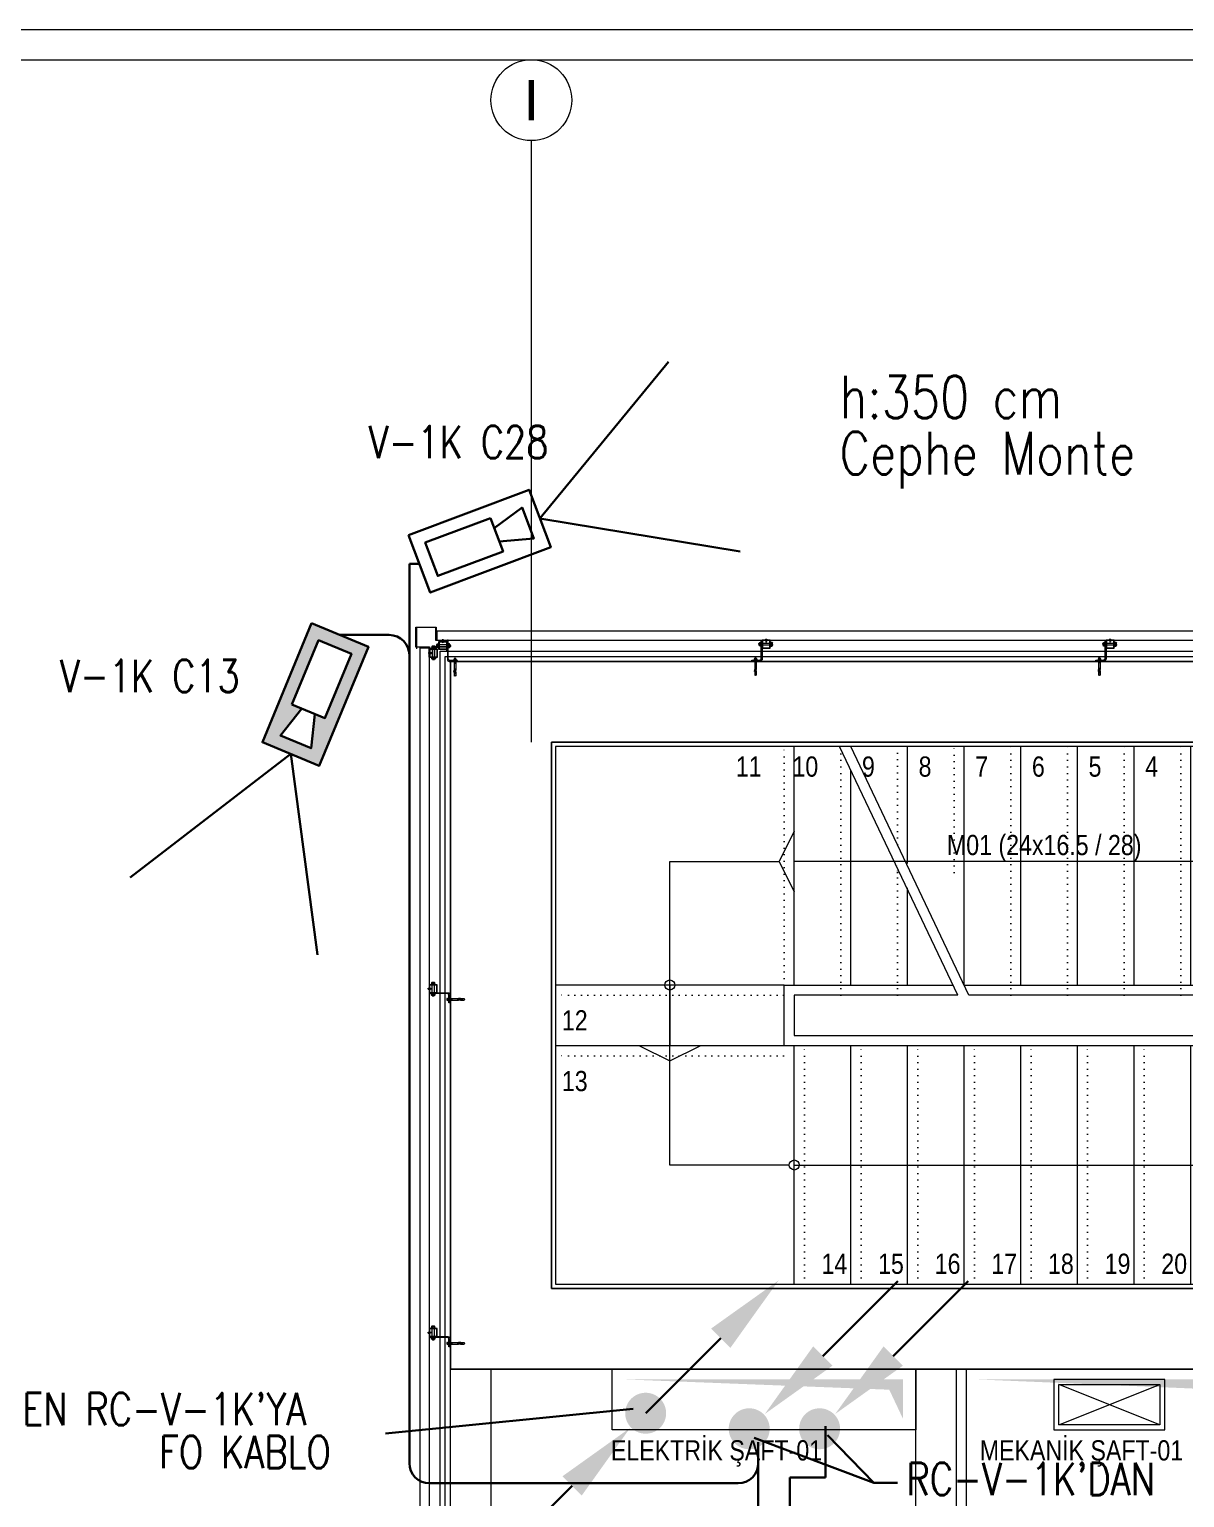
# Model space of a CAD drawing. Extents: x -1073 to 35213, y -1180 to 6950.
# Drawn here: x 2593 to 3164, y 3479 to 4205 of the extents above; entities that cross this region are included whole.
import ezdxf
from ezdxf.enums import TextEntityAlignment as Align

# ---------------------------------------------------------------- set-up
doc = ezdxf.new("R2010")
doc.units = 0
doc.header["$LTSCALE"] = 25
doc.linetypes.add('DOT2', pattern=[0.125, 0, -0.125])
doc.layers.get('0').update_dxf_attribs({"color": 9, "lineweight": 9})
for name, color, linetype, lineweight in [('00', 9, 'Continuous', 9), ('01', 9, 'Continuous', 9), ('06D', 9, 'Continuous', 9), ('09D', 9, 'Continuous', 9), ('10', 9, 'Continuous', 9), ('10A', 9, 'Continuous', 9), ('14', 9, 'Continuous', 9), ('19', 9, 'Continuous', 9), ('19D', 9, 'DOT2', 9), ('21', 9, 'Continuous', 9), ('24', 9, 'Continuous', 9), ('33', 9, 'BATTING', 9), ('40A', 9, 'Continuous', 9), ('DATA TAVAN', 160, 'Continuous', 30), ('E-AŞAĞIDAN GELİP YUKARIYA GİDEN HAT', 7, 'Continuous', 30), ('E-DAHİLİ KAMERA', 7, 'Continuous', 30), ('E-HARİCİ KAMERA', 7, 'Continuous', 30), ('E-YAZI', 7, 'Continuous', 30)]:
    doc.layers.add(name, color=color, linetype=linetype, lineweight=lineweight)
doc.styles.add('Arial', font='arial.ttf', dxfattribs={"height": 2.5})
doc.styles.add('E-YAZI', font='txttw.shx')
doc.styles.add('MuuM_TEXT-STANDART', font='ARIALN.TTF')
doc.linetypes.add('BATTING', pattern='A,0.0001,-0.1,[134,ltypeshp.shx,S=0.1,R=0,X=-0.1,Y=0],-0.2,[134,ltypeshp.shx,S=0.1,R=180,X=0.1,Y=0],-0.1', length=0.4001)

# ---------------------------------------------------------------- blocks, each defined once
blk = doc.blocks.new('0_aks')
at = {"linetype": 'Continuous'}
blk.add_circle((0, 0), 2, dxfattribs=at)
at = {"style": 'Arial'}
blk.add_attdef('AKS', text='', height=2, dxfattribs=at).set_placement((0, 0), align=Align.MIDDLE_CENTER)
blk = doc.blocks.new('p-aks_vw')
at = {"layer": '24', "ltscale": 2}
blk.add_lwpolyline([(2440, 3837.5), (2440, 3540)], dxfattribs=at)
at = {"layer": '24', "xscale": 10, "yscale": 10, "zscale": 10}
blk.add_blockref('0_aks', (2440, 3857.5), dxfattribs=at).add_auto_attribs({'AKS': 'I'})
blk = doc.blocks.new('0_arrowstairs')
blk.add_lwpolyline([(0, 0), (0, -30), (15, 0), (0, 30)], close=True)
blk = doc.blocks.new('*U118')
blk.add_lwpolyline([(0, 0), (0, 560)])
blk.add_circle((0, 0), 5)
at = {"rotation": 90}
blk.add_blockref('0_arrowstairs', (0, 560), dxfattribs=at)
blk = doc.blocks.new('*U539')
blk.add_lwpolyline([(0, 0), (0, 560)])
blk.add_circle((0, 0), 5)
at = {"rotation": 90}
blk.add_blockref('0_arrowstairs', (0, 560), dxfattribs=at)
blk = doc.blocks.new('*U540')
blk.add_lwpolyline([(0, 0), (0, 60)])
blk.add_circle((0, 0), 5)
at = {"rotation": 90}
blk.add_blockref('0_arrowstairs', (0, 60), dxfattribs=at)
blk = doc.blocks.new('merdvn')
at = {"layer": '19', "linetype": 'Continuous'}
for points in [[(-7574.13, 20450), (-7574.13, 20568)], [(-7493.38, 20445), (-7551.72, 20568)], [(-7487.79, 20445), (-7546.13, 20568)], [(-7518.13, 20510), (-7518.13, 20568)], [(-7490.13, 20450), (-7490.13, 20568)], [(-7462.13, 20450), (-7462.13, 20568)], [(-7434.13, 20450), (-7434.13, 20568)], [(-7406.13, 20450), (-7406.13, 20568)], [(-7378.13, 20450), (-7378.13, 20568)], [(-7350.13, 20450), (-7350.13, 20568)], [(-7322.13, 20450), (-7322.13, 20568)], [(-7294.13, 20450), (-7294.13, 20568)], [(-7546.13, 20450), (-7546.13, 20556.02)], [(-7518.13, 20450), (-7518.13, 20498.02)], [(-7579.13, 20450), (-7692.13, 20450)], [(-7493.38, 20445), (-7574.13, 20445), (-7574.13, 20425), (-7574.13, 20425), (-7299.13, 20425), (-7299.13, 20440), (-7294.13, 20440), (-7294.13, 20420), (-7299.13, 20420), (-7579.13, 20420), (-7579.13, 20420), (-7579.13, 20450), (-7495.72, 20450)], [(-7579.13, 20420), (-7692.13, 20420)], [(-7574.13, 20302), (-7574.13, 20420)], [(-7546.13, 20302), (-7546.13, 20420)], [(-7518.13, 20302), (-7518.13, 20420)], [(-7490.13, 20302), (-7490.13, 20420)], [(-7462.13, 20302), (-7462.13, 20420)], [(-7434.13, 20302), (-7434.13, 20420)], [(-7406.13, 20302), (-7406.13, 20420)], [(-7378.13, 20302), (-7378.13, 20420)], [(-7350.13, 20302), (-7350.13, 20420)], [(-7322.13, 20302), (-7322.13, 20420)], [(-7294.13, 20302), (-7294.13, 20420)]]:
    blk.add_lwpolyline(points, dxfattribs=at)
at = {"layer": '19'}
for points in [[(-7487.79, 20445), (-7546.13, 20568)], [(-7576.63, 20361), (-7635.63, 20361), (-7635.63, 20511), (-7581.63, 20511)], [(-7490.13, 20450), (-7294.13, 20450), (-7294.13, 20450), (-7294.13, 20445), (-7294.13, 20445), (-7487.79, 20445)]]:
    blk.add_lwpolyline(points, dxfattribs=at)
at = {"layer": '19D'}
for points in [[(-7579.13, 20450), (-7579.13, 20568)], [(-7551.13, 20445), (-7551.13, 20568)], [(-7523.13, 20519.5), (-7523.13, 20568)], [(-7495.13, 20505.67), (-7495.13, 20568)], [(-7467.13, 20445), (-7467.13, 20568)], [(-7439.13, 20445), (-7439.13, 20568)], [(-7411.13, 20445), (-7411.13, 20568)], [(-7383.13, 20445), (-7383.13, 20568)], [(-7355.13, 20445), (-7355.13, 20568)], [(-7327.13, 20445), (-7327.13, 20568)], [(-7299.13, 20445), (-7299.13, 20568)], [(-7523.13, 20505.67), (-7523.13, 20511)], [(-7523.13, 20445), (-7523.13, 20507.72)], [(-7579.39, 20445.01), (-7692.13, 20445.01)], [(-7579.39, 20415.01), (-7692.13, 20415.01)], [(-7569.13, 20302), (-7569.13, 20420)], [(-7541.13, 20302), (-7541.13, 20420)], [(-7513.13, 20302), (-7513.13, 20420)], [(-7485.13, 20302), (-7485.13, 20420)], [(-7457.13, 20302), (-7457.13, 20420)], [(-7429.13, 20302), (-7429.13, 20420)], [(-7401.13, 20302), (-7401.13, 20420)], [(-7373.13, 20302), (-7373.13, 20420)], [(-7345.13, 20302), (-7345.13, 20420)], [(-7317.13, 20302), (-7317.13, 20420)], [(-7289.13, 20302), (-7289.13, 20420)]]:
    blk.add_lwpolyline(points, dxfattribs=at)
at = {"layer": '19', "xscale": 0.5, "yscale": 0.5, "zscale": 0.5}
for name, p, rotation in [('*U539', (-7294.13, 20511), 90), ('*U540', (-7635.63, 20450), 180), ('*U118', (-7574.13, 20361), 270)]:
    blk.add_blockref(name, p, dxfattribs=dict(at, rotation=rotation))
at = {"layer": '21', "style": 'MuuM_TEXT-STANDART'}
for s, p in [('11', (-7590.31, 20563)), ('10', (-7562.31, 20563)), ('9', (-7534.31, 20563)), ('8', (-7506.31, 20563)), ('7', (-7478.31, 20563)), ('6', (-7450.31, 20563)), ('5', (-7422.31, 20563)), ('4', (-7394.31, 20563)), ('3', (-7366.31, 20563)), ('2', (-7338.31, 20563)), ('1', (-7310.31, 20563)), ('M01 (24x16.5 / 28)', (-7402.54, 20524.22)), ('12', (-7676.27, 20437.52)), ('13', (-7676.27, 20407.52)), ('14', (-7547.98, 20317.17)), ('15', (-7519.98, 20317.17)), ('16', (-7491.98, 20317.17)), ('17', (-7463.98, 20317.17)), ('18', (-7435.98, 20317.17)), ('19', (-7407.98, 20317.17)), ('20', (-7379.98, 20317.17)), ('21', (-7351.98, 20317.17)), ('22', (-7323.98, 20317.17)), ('23', (-7295.98, 20317.17)), ('24', (-7267.98, 20317.17))]:
    blk.add_text(s, height=10, dxfattribs=at).set_placement(p, align=Align.TOP_RIGHT)
blk = doc.blocks.new('cxvxv')
for p, q in [((-21988.4, 8560.98, 0), (-21988.4, 8560.32, 0)), ((-21988.4, 8560.32, 0), (-21986.64, 8560.32, 0)), ((-21986.86, 8561.07, 0), (-21988.18, 8561.07, 0)), ((-21988.02, 8561.25, 0), (-21987.03, 8561.3, 0)), ((-21988.02, 8561.25, 0), (-21988, 8561.26, 0)), ((-21988, 8561.23, 0), (-21988.02, 8561.25, 0)), ((-21988.02, 8561.13, 0), (-21987.03, 8561.19, 0)), ((-21988.02, 8561.13, 0), (-21988, 8561.14, 0)), ((-21988, 8561.11, 0), (-21988.02, 8561.13, 0)), ((-21988.02, 8560.32, 0), (-21987.02, 8560.32, 0)), ((-21988.02, 8560.28, 0), (-21988.02, 8560.32, 0)), ((-21988.02, 8560.11, 0), (-21988.02, 8555.61, 0)), ((-21988, 8561.3, 0), (-21987.94, 8561.35, 0)), ((-21988, 8561.26, 0), (-21988, 8561.3, 0)), ((-21988, 8561.14, 0), (-21988, 8561.23, 0)), ((-21988, 8561.07, 0), (-21988, 8561.11, 0)), ((-21987.96, 8560.98, 0), (-21987.96, 8560.32, 0)), ((-21987.54, 8561.35, 0), (-21987.94, 8561.35, 0)), ((-21987.7, 8561.05, 0), (-21987.7, 8561.08, 0)), ((-21987.7, 8561.07, 0), (-21987.7, 8561.07, 0)), ((-21987.54, 8561.35, 0), (-21987.1, 8561.35, 0)), ((-21987.03, 8561.3, 0), (-21987.1, 8561.35, 0)), ((-21987.08, 8560.64, 0), (-21987.08, 8560.98, 0)), ((-21987.08, 8560.64, 0), (-21987.08, 8560.32, 0)), ((-21987.06, 8560.32, 0), (-21987.06, 8560.28, 0)), ((-21987.06, 8555.61, 0), (-21987.06, 8560.11, 0)), ((-21987.05, 8561.32, 0), (-21987.03, 8561.3, 0)), ((-21987.03, 8561.3, 0), (-21987.05, 8561.28, 0)), ((-21987.03, 8561.3, 0), (-21987.05, 8561.29, 0)), ((-21987.05, 8561.28, 0), (-21987.05, 8561.2, 0)), ((-21987.05, 8561.2, 0), (-21987.03, 8561.19, 0)), ((-21987.03, 8561.19, 0), (-21987.05, 8561.17, 0)), ((-21987.05, 8561.17, 0), (-21987.05, 8561.08, 0)), ((-21987.05, 8561.08, 0), (-21987.03, 8561.07, 0)), ((-21987.02, 8560.32, 0), (-21987.02, 8560.28, 0)), ((-21987.02, 8555.61, 0), (-21987.02, 8560.11, 0)), ((-21986.64, 8560.32, 0), (-21986.64, 8560.98, 0)), ((-21988.4, 8555.4, 0), (-21986.64, 8555.4, 0)), ((-21988.4, 8554.74, 0), (-21988.4, 8555.4, 0)), ((-21986.86, 8554.65, 0), (-21988.17, 8554.65, 0)), ((-21988.02, 8555.44, 0), (-21988.02, 8555.4, 0)), ((-21988.02, 8555.4, 0), (-21987.02, 8555.4, 0)), ((-21987.96, 8554.74, 0), (-21987.96, 8555.4, 0)), ((-21987.08, 8555.08, 0), (-21987.08, 8555.4, 0)), ((-21987.08, 8555.08, 0), (-21987.08, 8554.74, 0)), ((-21987.06, 8555.4, 0), (-21987.06, 8555.44, 0)), ((-21987.02, 8555.4, 0), (-21987.02, 8555.44, 0)), ((-21986.64, 8555.4, 0), (-21986.64, 8554.74, 0))]:
    blk.add_line(p, q)
at = {"elevation": 0}
for points in [[(-21986.3, 8560.11), (-21988.7, 8560.11), (-21988.7, 8560.28), (-21986.3, 8560.28)], [(-21986.3, 8555.61), (-21988.7, 8555.61), (-21988.7, 8555.44), (-21986.3, 8555.44)]]:
    blk.add_lwpolyline(points, close=True, dxfattribs=at)
for points in [[(-21987.98, 8560.28), (-21987.98, 8560.32)], [(-21987.98, 8560.11), (-21987.98, 8555.61)], [(-21987.98, 8555.44), (-21987.98, 8555.4)]]:
    blk.add_lwpolyline(points, dxfattribs=at)
for centre, radius, start, end in [((-21988.18, 8560.75, 0), 0.315, 45.8497, 134.1503), ((-21987.52, 8559.95, 0), 1.12, 66.87008, 113.12992), ((-21987.52, 8559.95, 0), 1.12, 66.87008, 113.12992), ((-21986.86, 8560.76, 0), 0.313, 45.44896, 134.55104), ((-21988.18, 8554.97, 0), 0.315, 225.8497, 314.1503), ((-21987.52, 8555.77, 0), 1.12, 246.87008, 293.12992), ((-21987.52, 8555.77, 0), 1.12, 246.87008, 293.12992), ((-21986.86, 8554.96, 0), 0.313, 225.44896, 314.55104)]:
    blk.add_arc(centre, radius, start, end)
blk = doc.blocks.new('VIDA')
for p, q in [((-18072, 6523.9), (-18071.9, 6524)), ((-18071.9, 6523.8), (-18072, 6523.9)), ((-18071.9, 6524), (-18070.1, 6524.7)), ((-18069.6, 6522.9), (-18071.9, 6523.8)), ((-18069.7, 6524.9), (-18070.6, 6523.2)), ((-18070.6, 6523.2), (-18070.1, 6524.7)), ((-18070.1, 6524.7), (-18069.9, 6525.1)), ((-18069.9, 6525.1), (-18070.1, 6524.1)), ((-18070.1, 6524.1), (-18070, 6524.3)), ((-18070, 6524.3), (-18069.8, 6525.1)), ((-18069.9, 6525.1), (-18069.8, 6525.1)), ((-18069.8, 6525.1), (-18069.7, 6524.9)), ((-18069.7, 6524.9), (-18069.3, 6525)), ((-18069.6, 6522.8), (-18069.1, 6525)), ((-18069.6, 6522.8), (-18069.6, 6522.9)), ((-18069.4, 6522.4), (-18069.6, 6522.8)), ((-18068.9, 6525.3), (-18069.4, 6522.4)), ((-18069.3, 6522.4), (-18069.4, 6522.4)), ((-18069.3, 6522.4), (-18068.9, 6525.3)), ((-18069.3, 6525), (-18069.1, 6525)), ((-18069.1, 6522.8), (-18069.3, 6522.4)), ((-18069.1, 6525), (-18068.9, 6525.3)), ((-18068.7, 6522.8), (-18069.1, 6522.8)), ((-18068.9, 6525.3), (-18068.9, 6525.3)), ((-18068.9, 6525.3), (-18068.7, 6525)), ((-18068.7, 6522.8), (-18068.2, 6525)), ((-18068.7, 6525), (-18068.2, 6525)), ((-18068.5, 6522.4), (-18068.7, 6522.8)), ((-18068, 6525.3), (-18068.5, 6522.4)), ((-18068.4, 6522.4), (-18068.5, 6522.4)), ((-18068.4, 6522.4), (-18067.9, 6525.3)), ((-18068.2, 6522.8), (-18068.4, 6522.4)), ((-18068.2, 6522.8), (-18068.4, 6522.4)), ((-18068.2, 6525), (-18068, 6525.3)), ((-18067.7, 6525), (-18068.2, 6522.8)), ((-18067.7, 6522.8), (-18068.2, 6522.8)), ((-18067.9, 6525.3), (-18068, 6525.3)), ((-18067.9, 6525.3), (-18067.7, 6525)), ((-18067.7, 6522.8), (-18067.2, 6525)), ((-18067.7, 6525), (-18067.2, 6525)), ((-18067.5, 6522.4), (-18067.7, 6522.8)), ((-18067, 6525.3), (-18067.5, 6522.4)), ((-18067.4, 6522.4), (-18067.5, 6522.4)), ((-18067.4, 6522.4), (-18066.9, 6525.3)), ((-18067.2, 6522.8), (-18067.4, 6522.4)), ((-18067.2, 6522.8), (-18067.4, 6522.4)), ((-18067.2, 6525), (-18067, 6525.3)), ((-18066.7, 6525), (-18067.2, 6522.8)), ((-18066.7, 6522.8), (-18067.2, 6522.8)), ((-18066.9, 6525.3), (-18067, 6525.3)), ((-18066.9, 6525.3), (-18066.7, 6525)), ((-18066.3, 6525), (-18066.7, 6525)), ((-18066.7, 6522.8), (-18066.3, 6525)), ((-18066.5, 6522.4), (-18066.7, 6522.8)), ((-18066.1, 6525.3), (-18066.5, 6522.4)), ((-18066.5, 6522.4), (-18066, 6525.3)), ((-18066.3, 6522.8), (-18066.5, 6522.4)), ((-18066.3, 6522.8), (-18066.5, 6522.4)), ((-18066.5, 6522.4), (-18066.5, 6522.4)), ((-18066.3, 6525), (-18066.1, 6525.3)), ((-18065.8, 6525), (-18066.3, 6522.8)), ((-18066.3, 6522.8), (-18065.8, 6522.8)), ((-18066, 6525.3), (-18066.1, 6525.3)), ((-18066, 6525.3), (-18065.8, 6525)), ((-18065.8, 6522.8), (-18065.3, 6525)), ((-18065.8, 6525), (-18065.3, 6525)), ((-18065.6, 6522.4), (-18065.8, 6522.8)), ((-18065.1, 6525.3), (-18065.6, 6522.4)), ((-18065.5, 6522.4), (-18065.6, 6522.4)), ((-18065.5, 6522.4), (-18065, 6525.3)), ((-18065.3, 6522.8), (-18065.5, 6522.4)), ((-18065.3, 6522.8), (-18065.5, 6522.4)), ((-18065.3, 6525), (-18065.1, 6525.3)), ((-18064.8, 6525), (-18065.3, 6522.8)), ((-18064.8, 6522.8), (-18065.3, 6522.8)), ((-18065.1, 6525.3), (-18065, 6525.3)), ((-18065, 6525.3), (-18064.8, 6525)), ((-18064.8, 6525), (-18064.3, 6525)), ((-18064.8, 6522.8), (-18064.3, 6525)), ((-18064.6, 6522.4), (-18064.8, 6522.8)), ((-18064.1, 6525.3), (-18064.6, 6522.4)), ((-18064.5, 6522.4), (-18064.6, 6522.4)), ((-18064.5, 6522.4), (-18064, 6525.3)), ((-18064.3, 6522.8), (-18064.5, 6522.4)), ((-18064.3, 6522.8), (-18064.5, 6522.4)), ((-18064.3, 6525), (-18064.1, 6525.3)), ((-18063.8, 6525), (-18064.3, 6522.8)), ((-18063.8, 6522.8), (-18064.3, 6522.8)), ((-18064, 6525.3), (-18064.1, 6525.3)), ((-18064, 6525.3), (-18063.8, 6525)), ((-18063.8, 6522.8), (-18062, 6525)), ((-18062, 6525), (-18063.8, 6525)), ((-18063.6, 6522.4), (-18063.8, 6522.8)), ((-18063.6, 6522.4), (-18061.7, 6525.3)), ((-18061.8, 6525.3), (-18063.6, 6522.4)), ((-18062, 6522.8), (-18063.6, 6522.4)), ((-18062, 6522.8), (-18063.6, 6522.4)), ((-18063.6, 6522.4), (-18063.6, 6522.4)), ((-18061.5, 6525), (-18063.4, 6522.8)), ((-18063.4, 6522.8), (-18061.5, 6522.8)), ((-18061.7, 6525.3), (-18063.2, 6525.3)), ((-18062.7, 6522.4), (-18061.5, 6522.8)), ((-18062.6, 6522.4), (-18062.1, 6525.3)), ((-18062.4, 6522.8), (-18062.6, 6522.4)), ((-18062.4, 6522.8), (-18062.6, 6522.4)), ((-18062.6, 6522.4), (-18061.3, 6522.4)), ((-18062.4, 6525), (-18062.2, 6525.3)), ((-18061.5, 6525), (-18062.4, 6525)), ((-18061.5, 6522.8), (-18062.4, 6525)), ((-18061.9, 6525), (-18062.4, 6522.8)), ((-18061.9, 6522.8), (-18062.4, 6522.8)), ((-18062.2, 6525.3), (-18062.1, 6525.3)), ((-18062.2, 6525.3), (-18061.3, 6522.4)), ((-18062.1, 6525.3), (-18061.9, 6525)), ((-18062, 6525), (-18061.8, 6525.3)), ((-18061.9, 6525), (-18061.4, 6525)), ((-18061.9, 6522.8), (-18061.4, 6525)), ((-18061.7, 6522.4), (-18061.9, 6522.8)), ((-18061.2, 6525.3), (-18061.7, 6522.4)), ((-18061.7, 6525.3), (-18061.5, 6525)), ((-18061.6, 6522.4), (-18061.7, 6522.4)), ((-18061.6, 6522.4), (-18061.2, 6525.3)), ((-18061.4, 6522.8), (-18061.6, 6522.4)), ((-18061.4, 6522.8), (-18061.6, 6522.4)), ((-18061.4, 6525), (-18061.2, 6525.3)), ((-18061, 6525), (-18061.4, 6522.8)), ((-18060.9, 6522.8), (-18061.4, 6522.8)), ((-18061.2, 6525.3), (-18061, 6525)), ((-18061.2, 6525.3), (-18061.2, 6525.3)), ((-18061, 6525), (-18060.5, 6525)), ((-18060.9, 6522.8), (-18060.5, 6525)), ((-18060.7, 6522.4), (-18060.9, 6522.8)), ((-18060.7, 6522.4), (-18060.2, 6525.3)), ((-18060.3, 6525.3), (-18060.7, 6522.4)), ((-18060.5, 6522.8), (-18060.7, 6522.4)), ((-18060.5, 6522.8), (-18060.7, 6522.4)), ((-18060.7, 6522.4), (-18060.7, 6522.4)), ((-18060.5, 6525), (-18060.3, 6525.3)), ((-18060, 6525), (-18060.5, 6522.8)), ((-18060.5, 6522.8), (-18060, 6522.8)), ((-18060.3, 6525.3), (-18060.2, 6525.3)), ((-18060.2, 6525.3), (-18060, 6525)), ((-18060, 6525), (-18059.5, 6525)), ((-18060, 6522.8), (-18059.5, 6525)), ((-18059.8, 6522.4), (-18060, 6522.8)), ((-18059.3, 6525.3), (-18059.8, 6522.4)), ((-18059.7, 6522.4), (-18059.8, 6522.4)), ((-18059.7, 6522.4), (-18059.2, 6525.3)), ((-18059.5, 6522.8), (-18059.7, 6522.4)), ((-18059.5, 6522.8), (-18059.7, 6522.4)), ((-18059.5, 6525), (-18059.3, 6525.3)), ((-18059.2, 6524), (-18059.5, 6522.8)), ((-18059.5, 6522.8), (-18059.2, 6522.8)), ((-18059.3, 6525.3), (-18059.2, 6525.3)), ((-18058.1, 6526.6), (-18059.2, 6526.6)), ((-18059.2, 6521.2), (-18059.2, 6526.6)), ((-18058.1, 6521.2), (-18059.2, 6521.2))]:
    blk.add_line(p, q)
for points in [[(-18068.7, 6525), (-18069.1, 6522.8)], [(-18057.2, 6524.3), (-18057.5, 6524), (-18057.5, 6523.8), (-18057.2, 6523.5)]]:
    blk.add_lwpolyline(points)
for centre, start, end in [((-18062.4, 6523.6), 7.50951, 35.24269), ((-18062.4, 6524.2), 324.75731, 352.49049)]:
    blk.add_arc(centre, 5.21, start, end)
blk = doc.blocks.new('çelik dübel')
at = {"ltscale": 7}
for p, q in [((-87.2, -2), (-85, 2)), ((-85, -6), (-85, 2)), ((-68, 2), (-85, 2)), ((-75, -6), (-75, 2)), ((-70, -6), (-70, 2)), ((-68, 3), (-58, 2)), ((-68, -7), (-68, 3)), ((-58, -6), (-58, 2)), ((-8.5, 2), (-58, 2)), ((-53, 1.5), (-58, 1.5)), ((-53, -6), (-53, 2)), ((-25, -6), (-25, 2)), ((-25, -6), (-23.9, 2)), ((-23, -6), (-21.9, 2)), ((-21, -6), (-19.9, 2)), ((-19, -6), (-17.9, 2)), ((-17, -6), (-15.9, 2)), ((-85, -6), (-87.2, -2)), ((-68, -6), (-85, -6)), ((-68, -7), (-58, -6)), ((-53, -5.5), (-58, -5.5)), ((-8.5, -6), (-58, -6))]:
    blk.add_line(p, q, dxfattribs=at)
for p, q in [((-15, -6), (-13.9, 2)), ((-13, -6), (-11.9, 2)), ((-11, -6), (-10, 1.1)), ((-10, -9), (-10, 5)), ((-9, 5), (-10, 5)), ((-10, 3), (-10, 5)), ((-9, -9), (-9, 5)), ((-8.5, 2), (-8.5, 3)), ((-8.5, -4), (-8.5, 0)), ((-5, 4), (-7.5, 4)), ((-5, 1), (-7.5, 1)), ((-4, 2), (-4, 3)), ((-1, 2), (-4, 2)), ((-4, -4), (-4, 0)), ((-3, -6), (-1.9, 2)), ((-1, -6), (0, 1.1)), ((0, -5), (0, 1)), ((-10, -7), (-10, -9.1)), ((-9, -9), (-10, -9)), ((-8.5, -6), (-8.5, -7)), ((-5, -5), (-7.5, -5)), ((-5, -8), (-7.5, -8)), ((-4, -6), (-4, -7)), ((-1, -6), (-4, -6))]:
    blk.add_line(p, q)
for points in [[(-68, 0.6), (-67.4, 0.4), (-67, 0.1), (-66.6, -0.3), (-66.2, -0.8), (-65.9, -1.3), (-65.7, -1.9), (-65.4, -2.3), (-65.2, -2.8), (-65, -3.1), (-64.8, -3.3), (-64.6, -3.5), (-64.4, -3.6), (-64.2, -3.5), (-63.9, -3.5), (-63.7, -3.3), (-63.5, -3.1), (-63.2, -2.9), (-62.9, -2.6), (-62.7, -2.3), (-62.4, -2), (-62.1, -1.7), (-61.9, -1.4), (-61.6, -1.1), (-61.4, -0.9), (-61.2, -0.7), (-61, -0.6), (-60.8, -0.5), (-60.6, -0.5), (-60.4, -0.5), (-60.3, -0.7), (-60.1, -0.9), (-59.9, -1.1), (-59.8, -1.5), (-59.6, -1.9), (-59.4, -2.3), (-59.2, -2.7), (-58.9, -3), (-58.7, -3.3), (-58.4, -3.5), (-58, -3.5)], [(-68, -0.5), (-68, -0.5), (-67.9, -0.5), (-67.9, -0.5), (-67.8, -0.5), (-67.8, -0.6), (-67.7, -0.6), (-67.7, -0.6), (-67.6, -0.7), (-67.6, -0.7), (-67.6, -0.8), (-67.5, -0.8), (-67.5, -0.8), (-67.5, -0.9), (-67.4, -0.9), (-67.4, -0.9), (-67.3, -1), (-67.3, -1), (-67.3, -1.1), (-67.2, -1.1), (-67.2, -1.2), (-67.2, -1.2), (-67.1, -1.3), (-67.1, -1.3), (-67.1, -1.4), (-67, -1.4), (-67, -1.5), (-67, -1.5), (-66.9, -1.6), (-66.9, -1.6), (-66.9, -1.7), (-66.9, -1.7), (-66.8, -1.8), (-66.8, -1.9), (-66.8, -1.9), (-66.7, -2), (-66.7, -2), (-66.7, -2.1), (-66.6, -2.2), (-66.6, -2.2), (-66.6, -2.3), (-66.6, -2.3), (-66.5, -2.4), (-66.5, -2.5), (-66.5, -2.5), (-66.4, -2.6), (-66.4, -2.7), (-66.4, -2.7), (-66.3, -2.8), (-66.3, -2.8), (-66.3, -2.9), (-66.3, -3), (-66.2, -3), (-66.2, -3.1), (-66.2, -3.1), (-66.1, -3.2), (-66.1, -3.2), (-66.1, -3.3), (-66, -3.4), (-66, -3.4), (-66, -3.5), (-65.9, -3.5), (-65.9, -3.6), (-65.9, -3.6), (-65.8, -3.7), (-65.8, -3.7), (-65.7, -3.8), (-65.7, -3.8), (-65.7, -3.9), (-65.6, -3.9), (-65.6, -4), (-65.5, -4), (-65.5, -4.1), (-65.4, -4.1), (-65.4, -4.1), (-65.3, -4.2), (-65.3, -4.2), (-65.2, -4.3), (-65.2, -4.3), (-65.1, -4.3), (-65, -4.4), (-65, -4.4), (-64.9, -4.4), (-64.9, -4.4), (-64.8, -4.5), (-64.7, -4.5), (-64.7, -4.5), (-64.6, -4.5), (-64.5, -4.5), (-64.5, -4.5), (-64.4, -4.5), (-64.3, -4.5), (-64.3, -4.5), (-64.2, -4.5), (-64.1, -4.5), (-64.1, -4.5), (-64, -4.5), (-64, -4.5), (-63.9, -4.5), (-63.8, -4.5), (-63.8, -4.5), (-63.7, -4.4), (-63.7, -4.4), (-63.6, -4.4), (-63.6, -4.4), (-63.5, -4.4), (-63.4, -4.3), (-63.4, -4.3), (-63.3, -4.3), (-63.3, -4.3), (-63.3, -4.2), (-63.2, -4.2), (-63.2, -4.2), (-63.1, -4.1), (-63.1, -4.1), (-63, -4.1), (-63, -4), (-62.9, -4), (-62.9, -4), (-62.9, -3.9), (-62.8, -3.9), (-62.8, -3.9), (-62.7, -3.8), (-62.7, -3.8), (-62.7, -3.8), (-62.6, -3.7), (-62.6, -3.7), (-62.5, -3.6), (-62.5, -3.6), (-62.5, -3.6), (-62.4, -3.5), (-62.4, -3.5), (-62.4, -3.5), (-62.3, -3.4), (-62.3, -3.4), (-62.2, -3.3), (-62.2, -3.3), (-62.2, -3.3), (-62.1, -3.2), (-62.1, -3.2), (-62.1, -3.1), (-62, -3.1), (-62, -3.1), (-62, -3), (-61.9, -3), (-61.9, -2.9), (-61.9, -2.9), (-61.8, -2.9), (-61.8, -2.8), (-61.7, -2.8), (-61.7, -2.7), (-61.7, -2.7), (-61.6, -2.6), (-61.6, -2.6), (-61.6, -2.6), (-61.5, -2.5), (-61.5, -2.5), (-61.5, -2.5), (-61.4, -2.4), (-61.4, -2.4), (-61.4, -2.3), (-61.3, -2.3), (-61.3, -2.3), (-61.3, -2.2), (-61.3, -2.2), (-61.2, -2.2), (-61.2, -2.1), (-61.2, -2.1), (-61.1, -2), (-61.1, -2), (-61.1, -2), (-61, -1.9), (-61, -1.9), (-61, -1.9), (-61, -1.9), (-60.9, -1.8), (-60.9, -1.8), (-60.9, -1.8), (-60.9, -1.8), (-60.9, -1.8), (-60.9, -1.7), (-60.8, -1.7), (-60.8, -1.7), (-60.8, -1.7), (-60.8, -1.7), (-60.8, -1.7), (-60.8, -1.8), (-60.7, -1.8), (-60.7, -1.8), (-60.7, -1.8), (-60.7, -1.9), (-60.7, -1.9), (-60.7, -1.9), (-60.6, -2), (-60.6, -2), (-60.6, -2.1), (-60.6, -2.1), (-60.6, -2.1), (-60.5, -2.2), (-60.5, -2.2), (-60.5, -2.3), (-60.5, -2.3), (-60.4, -2.4), (-60.4, -2.5), (-60.4, -2.5), (-60.4, -2.6), (-60.3, -2.6), (-60.3, -2.7), (-60.3, -2.7), (-60.3, -2.8), (-60.2, -2.8), (-60.2, -2.9), (-60.2, -3), (-60.1, -3), (-60.1, -3.1), (-60.1, -3.1), (-60, -3.2), (-60, -3.2), (-59.9, -3.3), (-59.9, -3.4), (-59.9, -3.4), (-59.8, -3.5), (-59.8, -3.5), (-59.7, -3.6), (-59.7, -3.6), (-59.6, -3.7), (-59.6, -3.8), (-59.5, -3.8), (-59.5, -3.9), (-59.4, -3.9), (-59.3, -4), (-59.3, -4), (-59.2, -4.1), (-59.1, -4.2), (-59, -4.2), (-58.9, -4.3), (-58.8, -4.3), (-58.6, -4.4), (-58.4, -4.4), (-58.2, -4.5), (-58, -4.5)]]:
    blk.add_lwpolyline(points)
for centre, start, end in [((-7.5, 3), 90, 180), ((-7.5, 2), 180, 270), ((-7.5, 0), 90, 180), ((-5, 3), 0, 90), ((-5, 2), 270, 0), ((-5, 0), 0, 90), ((-1, 1), 0, 90), ((-7.5, -4), 180, 270), ((-7.5, -6), 90, 180), ((-7.5, -7), 180, 270), ((-5, -4), 270, 0), ((-5, -6), 0, 90), ((-5, -7), 270, 0), ((-1, -5), 270, 0)]:
    blk.add_arc(centre, 1, start, end)
blk = doc.blocks.new('kjdol')
at = {"elevation": -249.79}
for points in [[(77397.97, 60089.9), (77397.97, 60085.9), (77393.97, 60085.9), (77393.97, 60089.9)], [(77397.77, 60089.7), (77397.77, 60086.1), (77394.17, 60086.1), (77394.17, 60089.7)]]:
    blk.add_lwpolyline(points, close=True, dxfattribs=at)
at = {"ltscale": 10, "elevation": -278.89}
blk.add_lwpolyline([(77394.12, 60089.89), (77403.28, 60089.89, 0.460237), (77404.18, 60090.79), (77404.18, 60094.89), (77403.78, 60094.89), (77403.78, 60091.29, -0.414214), (77402.78, 60090.29), (77394.12, 60090.29)], format="xyb", close=True, dxfattribs=at)
at = {"xscale": 0.1000000000058208, "yscale": 0.1000000000058208, "zscale": 0.1000000000058208, "rotation": 180}
blk.add_blockref('VIDA', (75587.75, 60740.29, -249.79), dxfattribs=at)
blk.add_blockref('cxvxv', (99383.5, 51530.11, -249.79))
at = {"extrusion": (0, 0, -1), "xscale": 0.1000000000058208, "yscale": 0.1000000000058208, "zscale": -0.0999999999999091}
blk.add_blockref('çelik dübel', (-77402.74, 60093.36, 459.25), dxfattribs=at)
blk = doc.blocks.new('100_HARİCİ KAMERA')
at = {"layer": 'E-DAHİLİ KAMERA', "color": 4}
for q in [(18.805, 6.264), (18.805, -6.264)]:
    blk.add_line((7.955, 0), q, dxfattribs=at)
at = {"layer": 'E-HARİCİ KAMERA', "color": 4}
for points in [[(0, -1.897), (7.955, -1.897), (7.955, 1.897), (0, 1.897)], [(5.106, -1.097), (5.106, 1.097), (0.8, 1.097), (0.8, -1.097)]]:
    blk.add_lwpolyline(points, close=True, dxfattribs=at)
blk.add_lwpolyline([(5.106, 0.439), (7.155, 1.024), (7.155, -1.024), (5.106, -0.439)], dxfattribs=at)
blk = doc.blocks.new('E-HARICI KAMERA-MOTORLU LENSLI')
at = {"layer": 'E-DAHİLİ KAMERA'}
h = blk.add_hatch(color=3, dxfattribs=at)
h.dxf.hatch_style = 1
h.paths.add_polyline_path([(0, 7.59), (0, -7.59), (31.82, -7.59), (31.82, 7.59)])
h.paths.add_polyline_path([(28.62, 4.1), (28.62, -4.1), (20.43, -1.76), (20.43, -4.39), (3.2, -4.39), (3.2, 4.39), (20.43, 4.39), (20.43, 1.76)], flags=16)
at = {"layer": 'E-DAHİLİ KAMERA', "color": 3}
for q in [(75.22, 25.06), (75.22, -25.06)]:
    blk.add_line((31.82, 0), q, dxfattribs=at)
for points in [[(0, -7.59), (31.82, -7.59), (31.82, 7.59), (0, 7.59)], [(20.43, -4.39), (20.43, 4.39), (3.2, 4.39), (3.2, -4.39)]]:
    blk.add_lwpolyline(points, close=True, dxfattribs=at)
blk.add_lwpolyline([(20.43, 1.76), (28.62, 4.1), (28.62, -4.1), (20.43, -1.76)], dxfattribs=at)

msp = doc.modelspace()

# ---------------------------------------------------------------- linework, layer by layer
at = {"layer": '00'}
msp.add_lwpolyline([(2800.84, 3405), (2800.84, 3542.5), (2820.84, 3542.5), (2820.84, 3472.5), (3030.84, 3472.5), (3030.84, 3542.5), (3050.84, 3542.5), (3050.84, 3472.5), (3435.84, 3472.5), (3435.84, 3542.5), (3400.84, 3542.5), (3400.84, 3557.5), (3402.84, 3557.5), (3402.84, 3557.5), (3402.84, 3557.5), (3402.84, 3557.5), (3475.84, 3557.5), (3475.84, 3542.5)], dxfattribs=at)
at = {"layer": '01'}
for points in [[(2800.84, 3542.5), (2800.84, 3892.5), (3400.84, 3892.5), (3400.84, 3852.5), (2850.84, 3852.5), (2850.84, 3582.5), (3400.84, 3582.5), (3400.84, 3542.5)], [(3400.84, 3892.5), (2800.84, 3892.5), (2800.84, 3542.5), (3400.84, 3542.5), (3400.84, 3582.5), (2850.84, 3582.5), (2850.84, 3852.5), (3400.84, 3852.5)]]:
    msp.add_lwpolyline(points, close=True, dxfattribs=at)
at = {"layer": '06D'}
for points in [[(2795.84, 3405), (2795.84, 3897.5), (3474.54, 3897.5)], [(2880.84, 3542.5), (3030.84, 3542.5), (3030.84, 3512.5), (2880.84, 3512.5), (2880.84, 3542.5)], [(3101.53, 3515), (3151.53, 3535)], [(3151.53, 3515), (3101.53, 3535)]]:
    msp.add_lwpolyline(points, dxfattribs=at)
for points in [[(3055.84, 3472.5), (3435.84, 3472.5), (3435.84, 3542.5), (3055.84, 3542.5)], [(3099.03, 3512.5), (3154.03, 3512.5), (3154.03, 3537.5), (3099.03, 3537.5)], [(3151.53, 3515), (3101.53, 3515), (3101.53, 3535), (3151.53, 3535)]]:
    msp.add_lwpolyline(points, close=True, dxfattribs=at)
at = {"layer": '09D'}
for points in [[(3024.48, 3518.16), (3024.48, 3537.5), (3017.77, 3532.4), (2886.64, 3537.5)], [(3430.84, 3479.05), (3430.84, 3537.5), (3415.84, 3522.5), (3060.84, 3537.5)]]:
    msp.add_solid(points, dxfattribs=at)
at = {"layer": '10'}
for points in [[(2794.54, 3894.59), (2794.54, 3898.59), (2790.54, 3898.6), (2790.54, 3894.6)], [(2799.1, 3898.4), (2795.1, 3898.4), (2795.1, 3902.4), (2799.1, 3902.4)], [(2799.01, 3898.61), (2795.41, 3898.6), (2795.4, 3902.2), (2799, 3902.21)], [(2794.34, 3894.79), (2794.34, 3898.39), (2790.74, 3898.4), (2790.74, 3894.8)]]:
    msp.add_lwpolyline(points, close=True, dxfattribs=at)
for points in [[(2795.39, 3902.8), (2798.6, 3902.8, -0.460546), (2799.5, 3901.9), (2799.5, 3897.8), (2799.1, 3897.8), (2799.1, 3901.4, 0.414214), (2798.1, 3902.4), (2795.39, 3902.4)], [(2799.39, 3903), (2799.39, 3893.4, 0.460237), (2800.29, 3892.5), (2804.39, 3892.5), (2804.39, 3892.9), (2800.79, 3892.9, -0.414214), (2799.79, 3893.9), (2799.79, 3903)]]:
    msp.add_lwpolyline(points, format="xyb", close=True, dxfattribs=at)
at = {"layer": '10A'}
for points in [[(2784.04, 3899.7), (2790.54, 3899.7), (2790.54, 3894.6), (2790.34, 3894.6), (2790.34, 3899.5), (2783.84, 3899.5), (2783.84, 3909.5), (2793.84, 3909.5), (2793.84, 3903), (2799.39, 3903), (2799.39, 3902.8), (2793.64, 3902.8), (2793.64, 3909.3), (2784.04, 3909.3), (2784.04, 3898.7)], [(3469.6, 3907.5), (2794.09, 3907.5), (2794.09, 3903), (3469.6, 3903), (3469.6, 3907.5)], [(2785.84, 3409.7), (2785.84, 3899.25), (2790.34, 3899.25), (2790.34, 3409.7)]]:
    msp.add_lwpolyline(points, dxfattribs=at)
at = {"layer": '14'}
msp.add_lwpolyline([(3378.84, 3850.5), (3378.84, 3850.5), (2852.84, 3850.5), (2852.84, 3584.5), (3383.84, 3584.5), (3383.84, 3724.5), (3398.84, 3724.5)], dxfattribs=at)
at = {"layer": '33', "ltscale": 0.2}
msp.add_lwpolyline([(2798.34, 3405), (2798.34, 3895), (3474.54, 3895)], dxfattribs=at)
at = {"layer": '40A'}
for points in [[(6995, 0), (0, 0), (0, 4205), (6995, 4205)], [(80, 4190), (6455.06, 4190), (6455.06, 15), (80, 15)]]:
    msp.add_lwpolyline(points, close=True, dxfattribs=at)
at = {"layer": 'DATA TAVAN'}
for p, q in [((2785.55, 3940.75), (2780.56, 3940.75)), ((2780.56, 3940.75), (2780.56, 3911.78)), ((2780.56, 3911.78), (2780.56, 3895.56)), ((2746.26, 3905.56), (2770.56, 3905.56)), ((2780.56, 3496.14), (2780.56, 3895.56)), ((2986.24, 3488.97), (2986.24, 3514.32)), ((2953.05, 3506.51), (2953.05, 3496.14)), ((2953.05, 3496.14), (2953.05, 3217.62)), ((2943.05, 3486.14), (2790.56, 3486.14)), ((2968.68, 3488.97), (2968.68, 3227.62)), ((2968.68, 3488.97), (2986.24, 3488.97))]:
    msp.add_line(p, q, dxfattribs=at)
for centre, start, end in [((2770.56, 3895.56), 0, 90), ((2790.56, 3496.14), 180, 270), ((2943.05, 3496.14), 270, 0)]:
    msp.add_arc(centre, 10, start, end, dxfattribs=at)
at = {"layer": 'E-AŞAĞIDAN GELİP YUKARIYA GİDEN HAT', "color": 3, "linetype": 'Continuous'}
for p, q in [((2984.92, 3549.03), (3022.01, 3586.09)), ((3019.72, 3549.03), (3056.8, 3586.09)), ((2934.45, 3557.84), (2897.37, 3520.77)), ((2860.99, 3484.83), (2823.9, 3447.77))]:
    msp.add_line(p, q, dxfattribs=at)
at = {"layer": 'E-AŞAĞIDAN GELİP YUKARIYA GİDEN HAT', "color": 4, "linetype": 'Continuous', "const_width": 10.12}
for points in [[(2892.3, 3520.77, 1), (2902.43, 3520.77, 1)], [(2953.61, 3513.09, 1), (2943.48, 3513.09, 1)], [(2988.4, 3513.09, 1), (2978.28, 3513.09, 1)]]:
    msp.add_lwpolyline(points, format="xyb", close=True, dxfattribs=at)
at = {"layer": 'E-AŞAĞIDAN GELİP YUKARIYA GİDEN HAT', "color": 3, "linetype": 'Continuous'}
for points in [[(2929.68, 3562.61), (2939.22, 3553.06), (2963.1, 3586.46)], [(2989.69, 3544.26), (2980.15, 3553.81), (2956.28, 3520.4)], [(3024.49, 3544.26), (3014.94, 3553.81), (2991.07, 3520.4)], [(2856.22, 3489.6), (2865.76, 3480.06), (2889.64, 3513.46)]]:
    msp.add_solid(points, dxfattribs=at)
at = {"layer": 'E-YAZI', "color": 3}
for p, q in [((2768.7, 3510.69), (2891.21, 3522.99)), ((2950.99, 3508.65), (3010.12, 3486.3)), ((2987.31, 3509.95), (3010.12, 3486.3)), ((3010.12, 3486.3), (3021.85, 3486.3))]:
    msp.add_line(p, q, dxfattribs=at)

# ---------------------------------------------------------------- block references
msp.add_blockref('merdvn', (10544.96, -16717.5))
at = {"layer": '10', "xscale": -1}
for name, p, rotation in [('cxvxv', (24784.16, 12444.18, 0), 179.9725710339792), ('kjdol', (63044.81, 81296.97, 249.79), 90), ('kjdol', (63214.81, 81296.97, 249.79), 90), ('kjdol', (-74603.64, 63818.53, 278.89), 180), ('kjdol', (-74603.64, 63648.53, 278.89), 180)]:
    msp.add_blockref(name, p, dxfattribs=dict(at, rotation=rotation))
at = {"layer": '10', "rotation": 270.0274289660073}
msp.add_blockref('cxvxv', (-5749.98, -18091.35, 0), dxfattribs=at)
at = {"layer": '10', "yscale": 0.1000000000058208}
for p, xscale, zscale, rotation in [((3448.62, 5709.24), 0.1000000000058208, 0.1000000000058208, 90.02742896600735), ((984.1, 3245.07), -0.1000000000058208, 0.1000000000021828, 359.9725710339794)]:
    msp.add_blockref('VIDA', p, dxfattribs=dict(at, xscale=xscale, zscale=zscale, rotation=rotation))
at = {"layer": '10', "extrusion": (0, 0, -1), "xscale": -0.1000000000058208, "yscale": 0.1000000000058208, "zscale": -0.1000000000058208, "rotation": 270}
msp.add_blockref('çelik dübel', (-2802.9, 3893.93, 312.47), dxfattribs=at)
at = {"layer": '24'}
msp.add_blockref('p-aks_vw', (400.84, 312.5), dxfattribs=at)
at = {"layer": 'E-DAHİLİ KAMERA', "color": 2, "xscale": 1.999999999999998, "yscale": 1.999999999999998, "zscale": 1.999999999999998, "rotation": 247.5648368894695}
msp.add_blockref('E-HARICI KAMERA-MOTORLU LENSLI', (2746.26, 3905.56), dxfattribs=at)
at = {"layer": 'E-HARİCİ KAMERA', "xscale": -8.000000000000002, "yscale": 8.000000000000002, "zscale": 8.000000000000002, "rotation": 200.6135584262475}
msp.add_blockref('100_HARİCİ KAMERA', (2785.55, 3940.75), dxfattribs=at)

# ---------------------------------------------------------------- texts
at = {"layer": '21', "style": 'MuuM_TEXT-STANDART'}
for s, p in [('ELEKTRİK ŞAFT-01', (2880.18, 3497.41)), ('MEKANİK ŞAFT-01', (3062.49, 3497.41))]:
    msp.add_text(s, height=10, dxfattribs=at).set_placement(p)
at = {"layer": 'E-YAZI', "color": 30, "style": 'E-YAZI', "width": 0.8}
for s, p in [('h:350 cm', (2993.19, 4012.71)), ('Cephe Monte', (2993.19, 3984.99))]:
    msp.add_text(s, height=21, dxfattribs=at).set_placement(p)
at = {"layer": 'E-YAZI', "color": 6, "style": 'E-YAZI', "width": 0.8}
for s, p in [('V-1K C28', (2760.42, 3992.93)), ('V-1K C13', (2607.86, 3877.31))]:
    msp.add_text(s, height=16, dxfattribs=at).set_placement(p)
at = {"layer": 'E-YAZI', "color": 3, "style": 'E-YAZI', "width": 0.8}
for s, p in [("MRC'DEN RC-V-1K'YA", (2536.01, 3514.79)), ('FO KABLO', (2656.78, 3493.6)), ("RC-V-1K'DAN", (3026.31, 3480.28))]:
    msp.add_text(s, height=16, dxfattribs=at).set_placement(p)

doc.saveas('drawing.dxf')
